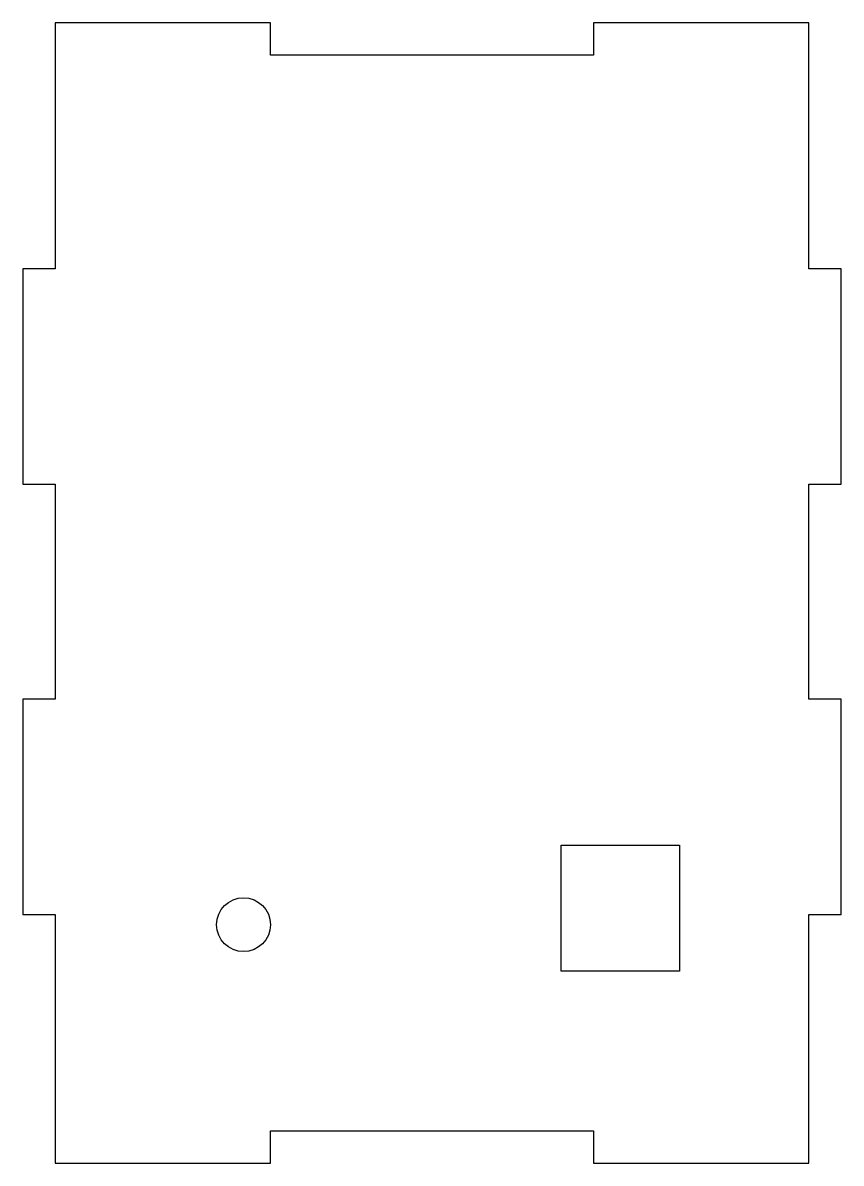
# Model space of a CAD drawing. Header units: millimetres. Extents: x -38 to 38, y -53 to 53.
import ezdxf

# ---------------------------------------------------------------- set-up
doc = ezdxf.new("R2010")
doc.units = ezdxf.units.MM

msp = doc.modelspace()

# ---------------------------------------------------------------- linework, layer by layer
for points in [[(35, 30.12), (35, 53), (15, 53), (15, 50), (-15, 50), (-15, 53), (-35, 53), (-35, 30.12), (-38, 30.12), (-38, 10.12), (-35, 10.12), (-35, -9.88), (-38, -9.88), (-38, -29.88), (-35, -29.88), (-35, -53), (-15, -53), (-15, -50), (15, -50), (15, -53), (35, -53), (35, -29.88), (38, -29.88), (38, -9.88), (35, -9.88), (35, 10.12), (38, 10.12), (38, 30.12)], [(12, -23.45), (23, -23.45), (23, -35.15), (12, -35.15)]]:
    msp.add_lwpolyline(points, close=True)
msp.add_circle((-17.5, -30.83), 2.5)

doc.saveas('drawing.dxf')
